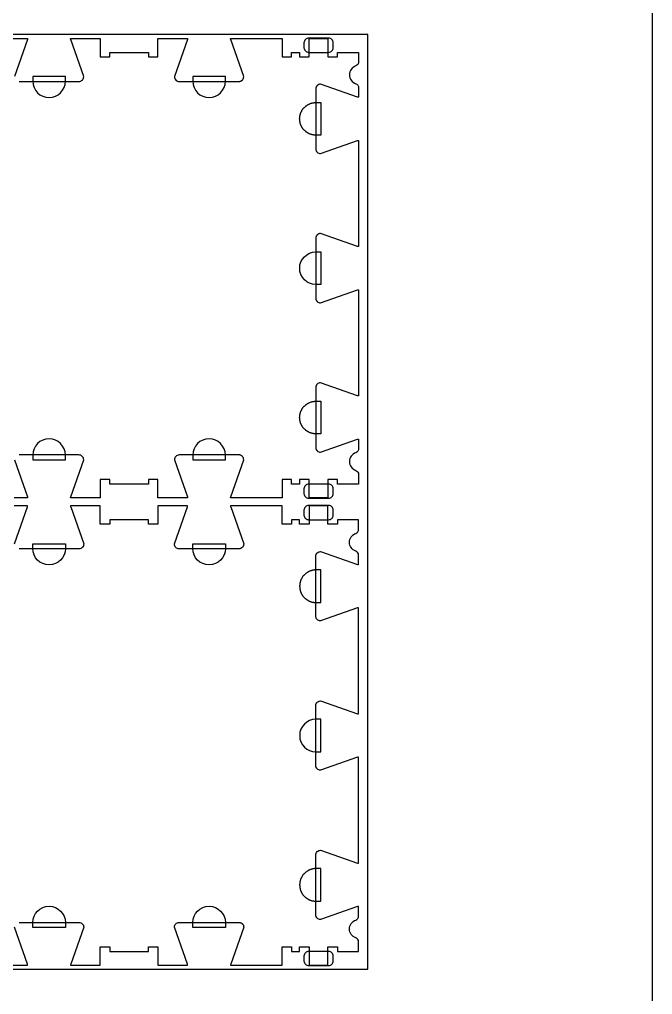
# Model space of a CAD drawing. Extents: x -7518 to -4335, y -10461 to -4867.
# Drawn here: x -5161 to -4335, y -6824 to -5552 of the extents above; entities that cross this region are included whole.
import ezdxf

# ---------------------------------------------------------------- set-up
doc = ezdxf.new("R2010")
doc.units = 0
for name, color, linetype in [('0_SHEET_SPRUCEPLY_2440X122', 1, 'CONTINUOUS'), ('4_ANYTOOL_CUTTHROUGH_OUTSI', 5, 'CONTINUOUS'), ('5_ANYTOOL_HALF_MILL_9MM_IN', 3, 'CONTINUOUS'), ('DONOTCUT', 18, 'CONTINUOUS')]:
    doc.layers.add(name, color=color, linetype=linetype)

msp = doc.modelspace()

# ---------------------------------------------------------------- linework, layer by layer
at = {"layer": '0_SHEET_SPRUCEPLY_2440X122'}
msp.add_lwpolyline([(-7146.3, -5571.2), (-7146.3, -6791.2), (-4706.3, -6791.2), (-4706.3, -5571.2)], close=True, dxfattribs=at)
at = {"layer": '4_ANYTOOL_CUTTHROUGH_OUTSI', "color": 5}
for points in [[(-5217.9, -5576.5), (-5150.7, -5576.5), (-5150.7, -5576.5, -0.061485), (-5150.9, -5577.8), (-5167.8, -5626.1)], [(-5161.6, -5632.5), (-5083.6, -5632.5, 0.414214), (-5077.3, -5626.2), (-5077.3, -5626.2), (-5077.3, -5626.1), (-5094.2, -5577.8), (-5094.2, -5577.8, -0.061485), (-5094.5, -5576.5), (-5055.9, -5576.5), (-5055.9, -5600.5), (-5043.4, -5600.5), (-5043.4, -5594.5), (-4992.9, -5594.5), (-4992.9, -5600.5), (-4980.4, -5600.5), (-4980.4, -5576.5), (-4941.8, -5576.5), (-4941.8, -5576.5, -0.061485), (-4942, -5577.8), (-4958.9, -5626.1), (-4958.9, -5626.2), (-4958.9, -5626.2), (-4958.9, -5626.2, 0.414214), (-4952.7, -5632.5), (-4874.7, -5632.5), (-4874.5, -5632.5), (-4874.4, -5632.4), (-4874.2, -5632.4), (-4874.1, -5632.4), (-4873.9, -5632.4), (-4873.8, -5632.4), (-4873.6, -5632.4), (-4873.5, -5632.3), (-4873.3, -5632.3), (-4873.2, -5632.3), (-4873, -5632.2), (-4872.9, -5632.2), (-4872.7, -5632.1), (-4872.6, -5632.1), (-4872.4, -5632), (-4872.3, -5632), (-4872.1, -5631.9), (-4872, -5631.9), (-4871.8, -5631.8), (-4871.7, -5631.7), (-4871.6, -5631.6), (-4871.4, -5631.6), (-4871.3, -5631.5), (-4871.2, -5631.4), (-4871.1, -5631.3), (-4870.9, -5631.2), (-4870.8, -5631.1), (-4870.7, -5631), (-4870.6, -5630.9), (-4870.5, -5630.8), (-4870.3, -5630.7), (-4870.2, -5630.6, 0.198912), (-4868.4, -5626.2), (-4868.4, -5626.2), (-4868.4, -5626.1), (-4885.3, -5577.8), (-4885.3, -5577.8, -0.061485), (-4885.6, -5576.5), (-4818.4, -5576.5), (-4818.4, -5600.5), (-4805.9, -5600.5), (-4805.9, -5594.5), (-4795.4, -5594.5), (-4795.4, -5600.5), (-4782.9, -5600.5), (-4782.9, -5576.5), (-4758.4, -5576.5), (-4758.4, -5600.5), (-4745.9, -5600.5), (-4745.9, -5594.5), (-4718.4, -5594.5), (-4718.4, -5606.9), (-4718.4, -5606.9, -0.317837), (-4722.2, -5612.3, 0.707107), (-4722.2, -5635.4, -0.317837), (-4718.4, -5640.8), (-4718.4, -5653.2, -0.061485), (-4719.8, -5653), (-4768, -5636.1), (-4768.1, -5636.1), (-4768.1, -5636.1), (-4768.1, -5636.1, 0.198912), (-4772.5, -5637.9), (-4772.6, -5638), (-4772.7, -5638.1), (-4772.8, -5638.2), (-4772.9, -5638.3), (-4773, -5638.5), (-4773.1, -5638.6), (-4773.2, -5638.7), (-4773.3, -5638.8), (-4773.4, -5639), (-4773.5, -5639.1), (-4773.5, -5639.2), (-4773.6, -5639.4), (-4773.7, -5639.5), (-4773.8, -5639.6), (-4773.8, -5639.8), (-4773.9, -5639.9), (-4773.9, -5640.1), (-4774, -5640.2), (-4774.1, -5640.4), (-4774.1, -5640.5), (-4774.1, -5640.6), (-4774.2, -5640.8), (-4774.2, -5640.9), (-4774.2, -5641.1), (-4774.3, -5641.3), (-4774.3, -5641.4), (-4774.3, -5641.6), (-4774.3, -5641.7), (-4774.3, -5641.9), (-4774.4, -5642), (-4774.4, -5642.2), (-4774.4, -5642.3), (-4774.4, -5720.3, 0.414214), (-4768.1, -5726.6), (-4768.1, -5726.6), (-4768, -5726.5), (-4719.8, -5709.6), (-4719.8, -5709.6, -0.061485), (-4718.4, -5709.4), (-4718.4, -5848.1, -0.061485), (-4719.8, -5847.9), (-4768, -5831), (-4768.1, -5831), (-4768.1, -5831), (-4768.1, -5831, 0.198912), (-4772.5, -5832.8), (-4772.6, -5832.9), (-4772.7, -5833), (-4772.8, -5833.1), (-4772.9, -5833.2), (-4773, -5833.4), (-4773.1, -5833.5), (-4773.2, -5833.6), (-4773.3, -5833.7), (-4773.4, -5833.9), (-4773.5, -5834), (-4773.5, -5834.1), (-4773.6, -5834.3), (-4773.7, -5834.4), (-4773.8, -5834.5), (-4773.8, -5834.7), (-4773.9, -5834.8), (-4773.9, -5835), (-4774, -5835.1), (-4774.1, -5835.3), (-4774.1, -5835.4), (-4774.1, -5835.5), (-4774.2, -5835.7), (-4774.2, -5835.8), (-4774.2, -5836), (-4774.3, -5836.2), (-4774.3, -5836.3), (-4774.3, -5836.5), (-4774.3, -5836.6), (-4774.3, -5836.8), (-4774.4, -5836.9), (-4774.4, -5837.1), (-4774.4, -5837.2), (-4774.4, -5915.2), (-4774.4, -5915.4), (-4774.4, -5915.5), (-4774.3, -5915.7), (-4774.3, -5915.8), (-4774.3, -5916), (-4774.3, -5916.1), (-4774.3, -5916.3), (-4774.2, -5916.4), (-4774.2, -5916.6), (-4774.2, -5916.7), (-4774.1, -5916.9), (-4774.1, -5917), (-4774.1, -5917.2), (-4774, -5917.3), (-4773.9, -5917.5), (-4773.9, -5917.6), (-4773.8, -5917.7), (-4773.8, -5917.9), (-4773.7, -5918), (-4773.6, -5918.2), (-4773.5, -5918.3), (-4773.5, -5918.4), (-4773.4, -5918.6), (-4773.3, -5918.7), (-4773.2, -5918.8), (-4773.1, -5918.9), (-4773, -5919.1), (-4772.9, -5919.2), (-4772.8, -5919.3), (-4772.7, -5919.4), (-4772.6, -5919.5), (-4772.5, -5919.6, 0.198912), (-4768.1, -5921.5), (-4768.1, -5921.5), (-4768, -5921.4), (-4719.8, -5904.5), (-4719.8, -5904.5, -0.061485), (-4718.4, -5904.3), (-4718.4, -6043, -0.061485), (-4719.8, -6042.8), (-4768, -6025.9), (-4768.1, -6025.9), (-4768.1, -6025.9), (-4768.1, -6025.9, 0.414214), (-4774.4, -6032.1), (-4774.4, -6110.1), (-4774.4, -6110.3), (-4774.4, -6110.4), (-4774.3, -6110.6), (-4774.3, -6110.7), (-4774.3, -6110.9), (-4774.3, -6111), (-4774.3, -6111.2), (-4774.2, -6111.3), (-4774.2, -6111.5), (-4774.2, -6111.6), (-4774.1, -6111.8), (-4774.1, -6111.9), (-4774.1, -6112.1), (-4774, -6112.2), (-4773.9, -6112.4), (-4773.9, -6112.5), (-4773.8, -6112.6), (-4773.8, -6112.8), (-4773.7, -6112.9), (-4773.6, -6113.1), (-4773.5, -6113.2), (-4773.5, -6113.3), (-4773.4, -6113.5), (-4773.3, -6113.6), (-4773.2, -6113.7), (-4773.1, -6113.8), (-4773, -6114), (-4772.9, -6114.1), (-4772.8, -6114.2), (-4772.7, -6114.3), (-4772.6, -6114.4), (-4772.5, -6114.5, 0.198912), (-4768.1, -6116.4), (-4768.1, -6116.4), (-4768, -6116.3), (-4719.8, -6099.4), (-4719.8, -6099.4, -0.061485), (-4718.4, -6099.2), (-4718.4, -6111.6, -0.317837), (-4722.2, -6117, 0.707107), (-4722.2, -6140.1, -0.317837), (-4718.4, -6145.6), (-4718.4, -6158), (-4745.9, -6158), (-4745.9, -6152), (-4758.4, -6152), (-4758.4, -6176), (-4782.9, -6176), (-4782.9, -6152), (-4795.4, -6152), (-4795.4, -6158), (-4805.9, -6158), (-4805.9, -6152), (-4818.4, -6152), (-4818.4, -6176), (-4885.6, -6176), (-4885.6, -6176, -0.061485), (-4885.3, -6174.6), (-4868.4, -6126.3), (-4868.4, -6126.2), (-4868.4, -6126.2), (-4868.4, -6126.2, 0.198912), (-4870.2, -6121.8), (-4870.3, -6121.7), (-4870.5, -6121.6), (-4870.6, -6121.5), (-4870.7, -6121.4), (-4870.8, -6121.3), (-4870.9, -6121.2), (-4871.1, -6121.1), (-4871.2, -6121), (-4871.3, -6120.9), (-4871.4, -6120.9), (-4871.6, -6120.8), (-4871.7, -6120.7), (-4871.8, -6120.6), (-4872, -6120.6), (-4872.1, -6120.5), (-4872.3, -6120.4), (-4872.4, -6120.4), (-4872.6, -6120.3), (-4872.7, -6120.3), (-4872.9, -6120.2), (-4873, -6120.2), (-4873.2, -6120.1), (-4873.3, -6120.1), (-4873.5, -6120.1), (-4873.6, -6120), (-4873.8, -6120), (-4873.9, -6120), (-4874.1, -6120), (-4874.2, -6120), (-4874.4, -6120), (-4874.5, -6120), (-4874.7, -6120), (-4952.7, -6120, 0.414214), (-4958.9, -6126.2), (-4958.9, -6126.2), (-4958.9, -6126.3), (-4942, -6174.6), (-4942, -6174.6, -0.061485), (-4941.8, -6176), (-4980.4, -6176), (-4980.4, -6152), (-4992.9, -6152), (-4992.9, -6158), (-5043.4, -6158), (-5043.4, -6152), (-5055.9, -6152), (-5055.9, -6176), (-5094.5, -6176), (-5094.5, -6176, -0.061485), (-5094.2, -6174.6), (-5077.3, -6126.3), (-5077.3, -6126.2), (-5077.3, -6126.2), (-5077.3, -6126.2, 0.414214), (-5083.6, -6120), (-5161.6, -6120)], [(-5167.8, -6126.3), (-5150.9, -6174.6), (-5150.9, -6174.6, -0.061485), (-5150.7, -6176), (-5168.1, -6176)], [(-5167.8, -6236.1), (-5150.9, -6187.8), (-5150.9, -6187.8, 0.061485), (-5150.7, -6186.5), (-5168.1, -6186.5)], [(-5161.6, -6730), (-5083.6, -6730, -0.414214), (-5077.3, -6736.2), (-5077.3, -6736.2), (-5094.2, -6784.6), (-5094.2, -6784.6, 0.061485), (-5094.5, -6786), (-5055.9, -6786), (-5055.9, -6762), (-5043.4, -6762), (-5043.4, -6768), (-4992.9, -6768), (-4992.9, -6762), (-4980.4, -6762), (-4980.4, -6786), (-4941.8, -6786), (-4941.8, -6786, 0.061485), (-4942, -6784.6), (-4958.9, -6736.3), (-4958.9, -6736.2), (-4958.9, -6736.2), (-4958.9, -6736.2, -0.414214), (-4952.7, -6730), (-4874.7, -6730), (-4874.5, -6730), (-4874.4, -6730), (-4874.2, -6730), (-4874.1, -6730), (-4873.9, -6730), (-4873.8, -6730), (-4873.6, -6730), (-4873.5, -6730.1), (-4873.3, -6730.1), (-4873.2, -6730.1), (-4873, -6730.2), (-4872.9, -6730.2), (-4872.7, -6730.3), (-4872.6, -6730.3), (-4872.4, -6730.4), (-4872.3, -6730.4), (-4872.1, -6730.5), (-4872, -6730.6), (-4871.8, -6730.6), (-4871.7, -6730.7), (-4871.6, -6730.8), (-4871.4, -6730.9), (-4871.3, -6730.9), (-4871.2, -6731), (-4871.1, -6731.1), (-4870.9, -6731.2), (-4870.8, -6731.3), (-4870.7, -6731.4), (-4870.6, -6731.5), (-4870.5, -6731.6), (-4870.3, -6731.7), (-4870.2, -6731.8, -0.198912), (-4868.4, -6736.2), (-4868.4, -6736.2), (-4868.4, -6736.3), (-4885.3, -6784.6), (-4885.3, -6784.6, 0.061485), (-4885.6, -6786), (-4818.4, -6786), (-4818.4, -6762), (-4805.9, -6762), (-4805.9, -6768), (-4795.4, -6768), (-4795.4, -6762), (-4782.9, -6762), (-4782.9, -6786), (-4758.4, -6786), (-4758.4, -6762), (-4745.9, -6762), (-4745.9, -6768), (-4718.4, -6768), (-4718.4, -6755.6), (-4718.4, -6755.6, 0.317837), (-4722.2, -6750.1, -0.707107), (-4722.2, -6727, 0.317837), (-4718.4, -6721.6), (-4718.4, -6709.2, 0.061485), (-4719.8, -6709.4), (-4768, -6726.3), (-4768.1, -6726.4), (-4768.1, -6726.4), (-4768.1, -6726.4, -0.198912), (-4772.5, -6724.5), (-4772.6, -6724.4), (-4772.7, -6724.3), (-4772.8, -6724.2), (-4772.9, -6724.1), (-4773, -6724), (-4773.1, -6723.8), (-4773.2, -6723.7), (-4773.3, -6723.6), (-4773.4, -6723.5), (-4773.5, -6723.3), (-4773.5, -6723.2), (-4773.6, -6723.1), (-4773.7, -6722.9), (-4773.8, -6722.8), (-4773.8, -6722.6), (-4773.9, -6722.5), (-4773.9, -6722.4), (-4774, -6722.2), (-4774.1, -6722.1), (-4774.1, -6721.9), (-4774.1, -6721.8), (-4774.2, -6721.6), (-4774.2, -6721.5), (-4774.2, -6721.3), (-4774.3, -6721.2), (-4774.3, -6721), (-4774.3, -6720.9), (-4774.3, -6720.7), (-4774.3, -6720.6), (-4774.4, -6720.4), (-4774.4, -6720.3), (-4774.4, -6720.1), (-4774.4, -6642.1, -0.414214), (-4768.1, -6635.9), (-4768.1, -6635.9), (-4768, -6635.9), (-4719.8, -6652.8), (-4719.8, -6652.8, 0.061485), (-4718.4, -6653), (-4718.4, -6514.3, 0.061485), (-4719.8, -6514.5), (-4768, -6531.4), (-4768.1, -6531.5), (-4768.1, -6531.5), (-4768.1, -6531.5, -0.198912), (-4772.5, -6529.6), (-4772.6, -6529.5), (-4772.7, -6529.4), (-4772.8, -6529.3), (-4772.9, -6529.2), (-4773, -6529.1), (-4773.1, -6528.9), (-4773.2, -6528.8), (-4773.3, -6528.7), (-4773.4, -6528.6), (-4773.5, -6528.4), (-4773.5, -6528.3), (-4773.6, -6528.2), (-4773.7, -6528), (-4773.8, -6527.9), (-4773.8, -6527.7), (-4773.9, -6527.6), (-4773.9, -6527.5), (-4774, -6527.3), (-4774.1, -6527.2), (-4774.1, -6527), (-4774.1, -6526.9), (-4774.2, -6526.7), (-4774.2, -6526.6), (-4774.2, -6526.4), (-4774.3, -6526.3), (-4774.3, -6526.1), (-4774.3, -6526), (-4774.3, -6525.8), (-4774.3, -6525.7), (-4774.4, -6525.5), (-4774.4, -6525.4), (-4774.4, -6525.2), (-4774.4, -6447.2), (-4774.4, -6447.1), (-4774.4, -6446.9), (-4774.3, -6446.8), (-4774.3, -6446.6), (-4774.3, -6446.5), (-4774.3, -6446.3), (-4774.3, -6446.2), (-4774.2, -6446), (-4774.2, -6445.8), (-4774.2, -6445.7), (-4774.1, -6445.5), (-4774.1, -6445.4), (-4774.1, -6445.3), (-4774, -6445.1), (-4773.9, -6445), (-4773.9, -6444.8), (-4773.8, -6444.7), (-4773.8, -6444.5), (-4773.7, -6444.4), (-4773.6, -6444.3), (-4773.5, -6444.1), (-4773.5, -6444), (-4773.4, -6443.9), (-4773.3, -6443.7), (-4773.2, -6443.6), (-4773.1, -6443.5), (-4773, -6443.4), (-4772.9, -6443.2), (-4772.8, -6443.1), (-4772.7, -6443), (-4772.6, -6442.9), (-4772.5, -6442.8, -0.198912), (-4768.1, -6441), (-4768.1, -6441), (-4768, -6441), (-4719.8, -6457.9), (-4719.8, -6457.9, 0.061485), (-4718.4, -6458.1), (-4718.4, -6319.4, 0.061485), (-4719.8, -6319.6), (-4768, -6336.5), (-4768.1, -6336.6), (-4768.1, -6336.6), (-4768.1, -6336.6, -0.414214), (-4774.4, -6330.3), (-4774.4, -6252.3), (-4774.4, -6252.2), (-4774.4, -6252), (-4774.3, -6251.9), (-4774.3, -6251.7), (-4774.3, -6251.6), (-4774.3, -6251.4), (-4774.3, -6251.3), (-4774.2, -6251.1), (-4774.2, -6250.9), (-4774.2, -6250.8), (-4774.1, -6250.6), (-4774.1, -6250.5), (-4774.1, -6250.4), (-4774, -6250.2), (-4773.9, -6250.1), (-4773.9, -6249.9), (-4773.8, -6249.8), (-4773.8, -6249.6), (-4773.7, -6249.5), (-4773.6, -6249.4), (-4773.5, -6249.2), (-4773.5, -6249.1), (-4773.4, -6249), (-4773.3, -6248.8), (-4773.2, -6248.7), (-4773.1, -6248.6), (-4773, -6248.5), (-4772.9, -6248.3), (-4772.8, -6248.2), (-4772.7, -6248.1), (-4772.6, -6248), (-4772.5, -6247.9, -0.198912), (-4768.1, -6246.1), (-4768.1, -6246.1), (-4768, -6246.1), (-4719.8, -6263), (-4719.8, -6263, 0.061485), (-4718.4, -6263.2), (-4718.4, -6250.8, 0.317837), (-4722.2, -6245.4, -0.707107), (-4722.2, -6222.3, 0.317837), (-4718.4, -6216.9), (-4718.4, -6204.5), (-4745.9, -6204.5), (-4745.9, -6210.5), (-4758.4, -6210.5), (-4758.4, -6186.5), (-4782.9, -6186.5), (-4782.9, -6210.5), (-4795.4, -6210.5), (-4795.4, -6204.5), (-4805.9, -6204.5), (-4805.9, -6210.5), (-4818.4, -6210.5), (-4818.4, -6186.5), (-4885.6, -6186.5), (-4885.6, -6186.5, 0.061485), (-4885.3, -6187.8), (-4868.4, -6236.1), (-4868.4, -6236.2), (-4868.4, -6236.2), (-4868.4, -6236.2, -0.198912), (-4870.2, -6240.6), (-4870.3, -6240.7), (-4870.5, -6240.8), (-4870.6, -6240.9), (-4870.7, -6241), (-4870.8, -6241.1), (-4870.9, -6241.2), (-4871.1, -6241.3), (-4871.2, -6241.4), (-4871.3, -6241.5), (-4871.4, -6241.6), (-4871.6, -6241.6), (-4871.7, -6241.7), (-4871.8, -6241.8), (-4872, -6241.9), (-4872.1, -6241.9), (-4872.3, -6242), (-4872.4, -6242), (-4872.6, -6242.1), (-4872.7, -6242.1), (-4872.9, -6242.2), (-4873, -6242.2), (-4873.2, -6242.3), (-4873.3, -6242.3), (-4873.5, -6242.3), (-4873.6, -6242.4), (-4873.8, -6242.4), (-4873.9, -6242.4), (-4874.1, -6242.4), (-4874.2, -6242.4), (-4874.4, -6242.4), (-4874.5, -6242.5), (-4874.7, -6242.5), (-4952.7, -6242.5, -0.414214), (-4958.9, -6236.2), (-4958.9, -6236.2), (-4958.9, -6236.1), (-4942, -6187.8), (-4942, -6187.8, 0.061485), (-4941.8, -6186.5), (-4980.4, -6186.5), (-4980.4, -6210.5), (-4992.9, -6210.5), (-4992.9, -6204.5), (-5043.4, -6204.5), (-5043.4, -6210.5), (-5055.9, -6210.5), (-5055.9, -6186.5), (-5094.5, -6186.5), (-5094.5, -6186.5, 0.061485), (-5094.2, -6187.8), (-5077.3, -6236.1), (-5077.3, -6236.2), (-5077.3, -6236.2), (-5077.3, -6236.2, -0.414214), (-5083.6, -6242.5), (-5161.6, -6242.5)], [(-5217.9, -6786), (-5150.7, -6786), (-5150.7, -6786, 0.061485), (-5150.9, -6784.6), (-5167.8, -6736.3)]]:
    msp.add_lwpolyline(points, format="xyb", dxfattribs=at)
at = {"layer": '5_ANYTOOL_HALF_MILL_9MM_IN', "color": 3}
for points in [[(-4783.7, -5576, 0.414214), (-4789.7, -5582), (-4789.7, -5588.5, 0.414214), (-4783.7, -5594.5), (-4757.5, -5594.5, 0.414214), (-4751.5, -5588.5), (-4751.5, -5582, 0.414214), (-4757.5, -5576)], [(-5143.8, -5632.2, 1), (-5101.3, -5632.2), (-5101.3, -5632), (-5101.3, -5626), (-5143.8, -5626), (-5143.8, -5632), (-5143.8, -5632.2)], [(-4934.9, -5632.2, 1), (-4892.4, -5632.2), (-4892.4, -5632), (-4892.4, -5626), (-4934.9, -5626), (-4934.9, -5632), (-4934.9, -5632.2)], [(-4774.1, -5897.5, -1), (-4774.1, -5855), (-4773.9, -5855), (-4767.9, -5855), (-4767.9, -5897.5), (-4773.9, -5897.5), (-4774.1, -5897.5)], [(-5101.3, -6120.2, 1), (-5143.8, -6120.2), (-5143.8, -6120.5), (-5143.8, -6126.5), (-5101.3, -6126.5), (-5101.3, -6120.5), (-5101.3, -6120.2)], [(-4892.4, -6120.2, 1), (-4934.9, -6120.2), (-4934.9, -6120.5), (-4934.9, -6126.5), (-4892.4, -6126.5), (-4892.4, -6120.5), (-4892.4, -6120.2)], [(-4783.7, -6158, 0.414214), (-4789.7, -6164), (-4789.7, -6170.5, 0.414214), (-4783.7, -6176.5), (-4757.5, -6176.5, 0.414214), (-4751.5, -6170.5), (-4751.5, -6164, 0.414214), (-4757.5, -6158)], [(-4783.7, -6186, 0.414214), (-4789.7, -6192), (-4789.7, -6198.5, 0.414214), (-4783.7, -6204.5), (-4757.5, -6204.5, 0.414214), (-4751.5, -6198.5), (-4751.5, -6192, 0.414214), (-4757.5, -6186)], [(-5101.3, -6242.2, -1), (-5143.8, -6242.2), (-5143.8, -6242), (-5143.8, -6236), (-5101.3, -6236), (-5101.3, -6242), (-5101.3, -6242.2)], [(-4892.4, -6242.2, -1), (-4934.9, -6242.2), (-4934.9, -6242), (-4934.9, -6236), (-4892.4, -6236), (-4892.4, -6242), (-4892.4, -6242.2)], [(-4774.1, -6465, 1), (-4774.1, -6507.5), (-4773.9, -6507.5), (-4767.9, -6507.5), (-4767.9, -6465), (-4773.9, -6465), (-4774.1, -6465)], [(-5143.8, -6730.2, -1), (-5101.3, -6730.2), (-5101.3, -6730.5), (-5101.3, -6736.5), (-5143.8, -6736.5), (-5143.8, -6730.5), (-5143.8, -6730.2)], [(-4934.9, -6730.2, -1), (-4892.4, -6730.2), (-4892.4, -6730.5), (-4892.4, -6736.5), (-4934.9, -6736.5), (-4934.9, -6730.5), (-4934.9, -6730.2)], [(-4783.7, -6768, 0.414214), (-4789.7, -6774), (-4789.7, -6780.5, 0.414214), (-4783.7, -6786.5), (-4757.5, -6786.5, 0.414214), (-4751.5, -6780.5), (-4751.5, -6774, 0.414214), (-4757.5, -6768)]]:
    msp.add_lwpolyline(points, format="xyb", close=True, dxfattribs=at)
for points in [[(-4774.1, -5702.6), (-4774.6, -5702.6), (-4775.1, -5702.5), (-4775.5, -5702.5), (-4776, -5702.5), (-4776.5, -5702.4), (-4777, -5702.4), (-4777.5, -5702.3), (-4778, -5702.2), (-4778.5, -5702.1), (-4779, -5702), (-4779.5, -5701.9), (-4780, -5701.7), (-4780.5, -5701.6), (-4781, -5701.4), (-4781.4, -5701.3), (-4781.9, -5701.1), (-4782.4, -5700.9), (-4782.9, -5700.7), (-4783.4, -5700.4), (-4783.9, -5700.2), (-4784.3, -5699.9), (-4784.8, -5699.7), (-4785.3, -5699.4), (-4785.7, -5699.1), (-4786.2, -5698.8), (-4786.6, -5698.5), (-4787.1, -5698.1), (-4787.5, -5697.8), (-4787.9, -5697.5), (-4788.3, -5697.1), (-4788.7, -5696.7), (-4789.1, -5696.3), (-4789.5, -5695.9), (-4789.9, -5695.5), (-4790.3, -5695.1), (-4790.6, -5694.7), (-4791, -5694.3), (-4791.3, -5693.8), (-4791.6, -5693.4), (-4791.9, -5692.9), (-4792.2, -5692.5), (-4792.5, -5692), (-4792.7, -5691.5), (-4793, -5691.1), (-4793.2, -5690.6), (-4793.5, -5690.1), (-4793.7, -5689.6), (-4793.9, -5689.1), (-4794.1, -5688.6), (-4794.2, -5688.1), (-4794.4, -5687.6), (-4794.5, -5687.2), (-4794.7, -5686.7), (-4794.8, -5686.2), (-4794.9, -5685.7), (-4795, -5685.2), (-4795.1, -5684.7), (-4795.2, -5684.2), (-4795.2, -5683.7), (-4795.3, -5683.2), (-4795.3, -5682.7), (-4795.3, -5682.3), (-4795.4, -5681.8), (-4795.4, -5681.3), (-4795.4, -5680.8), (-4795.3, -5680.4), (-4795.3, -5679.9), (-4795.3, -5679.4), (-4795.2, -5678.9), (-4795.2, -5678.4), (-4795.1, -5677.9), (-4795, -5677.4), (-4794.9, -5676.9), (-4794.8, -5676.5), (-4794.7, -5676), (-4794.5, -5675.5), (-4794.4, -5675), (-4794.2, -5674.5), (-4794.1, -5674), (-4793.9, -5673.5), (-4793.7, -5673), (-4793.5, -5672.5), (-4793.2, -5672), (-4793, -5671.5), (-4792.7, -5671.1), (-4792.5, -5670.6), (-4792.2, -5670.1), (-4791.9, -5669.7), (-4791.6, -5669.2), (-4791.3, -5668.8), (-4791, -5668.3), (-4790.6, -5667.9), (-4790.3, -5667.5), (-4789.9, -5667.1), (-4789.5, -5666.7), (-4789.1, -5666.3), (-4788.7, -5665.9), (-4788.3, -5665.5), (-4787.9, -5665.2), (-4787.5, -5664.8), (-4787.1, -5664.5), (-4786.6, -5664.1), (-4786.2, -5663.8), (-4785.7, -5663.5), (-4785.3, -5663.2), (-4784.8, -5663), (-4784.3, -5662.7), (-4783.9, -5662.4), (-4783.4, -5662.2), (-4782.9, -5662), (-4782.4, -5661.7), (-4781.9, -5661.5), (-4781.4, -5661.4), (-4781, -5661.2), (-4780.5, -5661), (-4780, -5660.9), (-4779.5, -5660.7), (-4779, -5660.6), (-4778.5, -5660.5), (-4778, -5660.4), (-4777.5, -5660.3), (-4777, -5660.3), (-4776.5, -5660.2), (-4776, -5660.1), (-4775.5, -5660.1), (-4775.1, -5660.1), (-4774.6, -5660.1), (-4774.1, -5660.1), (-4773.9, -5660.1), (-4767.9, -5660.1), (-4767.9, -5702.6), (-4773.9, -5702.6), (-4774.1, -5702.6)], [(-4774.1, -6092.4), (-4774.6, -6092.4), (-4775.1, -6092.3), (-4775.5, -6092.3), (-4776, -6092.3), (-4776.5, -6092.2), (-4777, -6092.2), (-4777.5, -6092.1), (-4778, -6092), (-4778.5, -6091.9), (-4779, -6091.8), (-4779.5, -6091.7), (-4780, -6091.5), (-4780.5, -6091.4), (-4781, -6091.2), (-4781.4, -6091.1), (-4781.9, -6090.9), (-4782.4, -6090.7), (-4782.9, -6090.5), (-4783.4, -6090.2), (-4783.9, -6090), (-4784.3, -6089.7), (-4784.8, -6089.5), (-4785.3, -6089.2), (-4785.7, -6088.9), (-4786.2, -6088.6), (-4786.6, -6088.3), (-4787.1, -6087.9), (-4787.5, -6087.6), (-4787.9, -6087.3), (-4788.3, -6086.9), (-4788.7, -6086.5), (-4789.1, -6086.1), (-4789.5, -6085.7), (-4789.9, -6085.3), (-4790.3, -6084.9), (-4790.6, -6084.5), (-4791, -6084.1), (-4791.3, -6083.6), (-4791.6, -6083.2), (-4791.9, -6082.7), (-4792.2, -6082.3), (-4792.5, -6081.8), (-4792.7, -6081.3), (-4793, -6080.9), (-4793.2, -6080.4), (-4793.5, -6079.9), (-4793.7, -6079.4), (-4793.9, -6078.9), (-4794.1, -6078.4), (-4794.2, -6077.9), (-4794.4, -6077.4), (-4794.5, -6077), (-4794.7, -6076.5), (-4794.8, -6076), (-4794.9, -6075.5), (-4795, -6075), (-4795.1, -6074.5), (-4795.2, -6074), (-4795.2, -6073.5), (-4795.3, -6073), (-4795.3, -6072.5), (-4795.3, -6072.1), (-4795.4, -6071.6), (-4795.4, -6071.1), (-4795.4, -6070.6), (-4795.3, -6070.2), (-4795.3, -6069.7), (-4795.3, -6069.2), (-4795.2, -6068.7), (-4795.2, -6068.2), (-4795.1, -6067.7), (-4795, -6067.2), (-4794.9, -6066.7), (-4794.8, -6066.3), (-4794.7, -6065.8), (-4794.5, -6065.3), (-4794.4, -6064.8), (-4794.2, -6064.3), (-4794.1, -6063.8), (-4793.9, -6063.3), (-4793.7, -6062.8), (-4793.5, -6062.3), (-4793.2, -6061.8), (-4793, -6061.3), (-4792.7, -6060.9), (-4792.5, -6060.4), (-4792.2, -6059.9), (-4791.9, -6059.5), (-4791.6, -6059), (-4791.3, -6058.6), (-4791, -6058.1), (-4790.6, -6057.7), (-4790.3, -6057.3), (-4789.9, -6056.9), (-4789.5, -6056.5), (-4789.1, -6056.1), (-4788.7, -6055.7), (-4788.3, -6055.3), (-4787.9, -6055), (-4787.5, -6054.6), (-4787.1, -6054.3), (-4786.6, -6053.9), (-4786.2, -6053.6), (-4785.7, -6053.3), (-4785.3, -6053), (-4784.8, -6052.8), (-4784.3, -6052.5), (-4783.9, -6052.2), (-4783.4, -6052), (-4782.9, -6051.8), (-4782.4, -6051.5), (-4781.9, -6051.3), (-4781.4, -6051.2), (-4781, -6051), (-4780.5, -6050.8), (-4780, -6050.7), (-4779.5, -6050.5), (-4779, -6050.4), (-4778.5, -6050.3), (-4778, -6050.2), (-4777.5, -6050.1), (-4777, -6050.1), (-4776.5, -6050), (-4776, -6049.9), (-4775.5, -6049.9), (-4775.1, -6049.9), (-4774.6, -6049.9), (-4774.1, -6049.9), (-4773.9, -6049.9), (-4767.9, -6049.9), (-4767.9, -6092.4), (-4773.9, -6092.4), (-4774.1, -6092.4)], [(-4774.1, -6270.1), (-4774.6, -6270.1), (-4775.1, -6270.1), (-4775.5, -6270.1), (-4776, -6270.1), (-4776.5, -6270.2), (-4777, -6270.3), (-4777.5, -6270.3), (-4778, -6270.4), (-4778.5, -6270.5), (-4779, -6270.6), (-4779.5, -6270.7), (-4780, -6270.9), (-4780.5, -6271), (-4781, -6271.2), (-4781.4, -6271.4), (-4781.9, -6271.5), (-4782.4, -6271.7), (-4782.9, -6272), (-4783.4, -6272.2), (-4783.9, -6272.4), (-4784.3, -6272.7), (-4784.8, -6273), (-4785.3, -6273.2), (-4785.7, -6273.5), (-4786.2, -6273.8), (-4786.6, -6274.1), (-4787.1, -6274.5), (-4787.5, -6274.8), (-4787.9, -6275.2), (-4788.3, -6275.5), (-4788.7, -6275.9), (-4789.1, -6276.3), (-4789.5, -6276.7), (-4789.9, -6277.1), (-4790.3, -6277.5), (-4790.6, -6277.9), (-4791, -6278.3), (-4791.3, -6278.8), (-4791.6, -6279.2), (-4791.9, -6279.7), (-4792.2, -6280.1), (-4792.5, -6280.6), (-4792.7, -6281.1), (-4793, -6281.5), (-4793.2, -6282), (-4793.5, -6282.5), (-4793.7, -6283), (-4793.9, -6283.5), (-4794.1, -6284), (-4794.2, -6284.5), (-4794.4, -6285), (-4794.5, -6285.5), (-4794.7, -6286), (-4794.8, -6286.5), (-4794.9, -6286.9), (-4795, -6287.4), (-4795.1, -6287.9), (-4795.2, -6288.4), (-4795.2, -6288.9), (-4795.3, -6289.4), (-4795.3, -6289.9), (-4795.3, -6290.4), (-4795.4, -6290.8), (-4795.4, -6291.3), (-4795.4, -6291.8), (-4795.3, -6292.3), (-4795.3, -6292.7), (-4795.3, -6293.2), (-4795.2, -6293.7), (-4795.2, -6294.2), (-4795.1, -6294.7), (-4795, -6295.2), (-4794.9, -6295.7), (-4794.8, -6296.2), (-4794.7, -6296.7), (-4794.5, -6297.2), (-4794.4, -6297.6), (-4794.2, -6298.1), (-4794.1, -6298.6), (-4793.9, -6299.1), (-4793.7, -6299.6), (-4793.5, -6300.1), (-4793.2, -6300.6), (-4793, -6301.1), (-4792.7, -6301.5), (-4792.5, -6302), (-4792.2, -6302.5), (-4791.9, -6302.9), (-4791.6, -6303.4), (-4791.3, -6303.8), (-4791, -6304.3), (-4790.6, -6304.7), (-4790.3, -6305.1), (-4789.9, -6305.5), (-4789.5, -6305.9), (-4789.1, -6306.3), (-4788.7, -6306.7), (-4788.3, -6307.1), (-4787.9, -6307.5), (-4787.5, -6307.8), (-4787.1, -6308.1), (-4786.6, -6308.5), (-4786.2, -6308.8), (-4785.7, -6309.1), (-4785.3, -6309.4), (-4784.8, -6309.7), (-4784.3, -6309.9), (-4783.9, -6310.2), (-4783.4, -6310.4), (-4782.9, -6310.7), (-4782.4, -6310.9), (-4781.9, -6311.1), (-4781.4, -6311.3), (-4781, -6311.4), (-4780.5, -6311.6), (-4780, -6311.7), (-4779.5, -6311.9), (-4779, -6312), (-4778.5, -6312.1), (-4778, -6312.2), (-4777.5, -6312.3), (-4777, -6312.4), (-4776.5, -6312.4), (-4776, -6312.5), (-4775.5, -6312.5), (-4775.1, -6312.5), (-4774.6, -6312.6), (-4774.1, -6312.6), (-4773.9, -6312.6), (-4767.9, -6312.6), (-4767.9, -6270.1), (-4773.9, -6270.1), (-4774.1, -6270.1)], [(-4774.1, -6659.9), (-4774.6, -6659.9), (-4775.1, -6659.9), (-4775.5, -6659.9), (-4776, -6659.9), (-4776.5, -6660), (-4777, -6660.1), (-4777.5, -6660.1), (-4778, -6660.2), (-4778.5, -6660.3), (-4779, -6660.4), (-4779.5, -6660.5), (-4780, -6660.7), (-4780.5, -6660.8), (-4781, -6661), (-4781.4, -6661.2), (-4781.9, -6661.3), (-4782.4, -6661.5), (-4782.9, -6661.8), (-4783.4, -6662), (-4783.9, -6662.2), (-4784.3, -6662.5), (-4784.8, -6662.8), (-4785.3, -6663), (-4785.7, -6663.3), (-4786.2, -6663.6), (-4786.6, -6663.9), (-4787.1, -6664.3), (-4787.5, -6664.6), (-4787.9, -6665), (-4788.3, -6665.3), (-4788.7, -6665.7), (-4789.1, -6666.1), (-4789.5, -6666.5), (-4789.9, -6666.9), (-4790.3, -6667.3), (-4790.6, -6667.7), (-4791, -6668.1), (-4791.3, -6668.6), (-4791.6, -6669), (-4791.9, -6669.5), (-4792.2, -6669.9), (-4792.5, -6670.4), (-4792.7, -6670.9), (-4793, -6671.3), (-4793.2, -6671.8), (-4793.5, -6672.3), (-4793.7, -6672.8), (-4793.9, -6673.3), (-4794.1, -6673.8), (-4794.2, -6674.3), (-4794.4, -6674.8), (-4794.5, -6675.3), (-4794.7, -6675.8), (-4794.8, -6676.3), (-4794.9, -6676.7), (-4795, -6677.2), (-4795.1, -6677.7), (-4795.2, -6678.2), (-4795.2, -6678.7), (-4795.3, -6679.2), (-4795.3, -6679.7), (-4795.3, -6680.2), (-4795.4, -6680.6), (-4795.4, -6681.1), (-4795.4, -6681.6), (-4795.3, -6682.1), (-4795.3, -6682.5), (-4795.3, -6683), (-4795.2, -6683.5), (-4795.2, -6684), (-4795.1, -6684.5), (-4795, -6685), (-4794.9, -6685.5), (-4794.8, -6686), (-4794.7, -6686.5), (-4794.5, -6687), (-4794.4, -6687.4), (-4794.2, -6687.9), (-4794.1, -6688.4), (-4793.9, -6688.9), (-4793.7, -6689.4), (-4793.5, -6689.9), (-4793.2, -6690.4), (-4793, -6690.9), (-4792.7, -6691.3), (-4792.5, -6691.8), (-4792.2, -6692.3), (-4791.9, -6692.7), (-4791.6, -6693.2), (-4791.3, -6693.6), (-4791, -6694.1), (-4790.6, -6694.5), (-4790.3, -6694.9), (-4789.9, -6695.3), (-4789.5, -6695.7), (-4789.1, -6696.1), (-4788.7, -6696.5), (-4788.3, -6696.9), (-4787.9, -6697.3), (-4787.5, -6697.6), (-4787.1, -6697.9), (-4786.6, -6698.3), (-4786.2, -6698.6), (-4785.7, -6698.9), (-4785.3, -6699.2), (-4784.8, -6699.5), (-4784.3, -6699.7), (-4783.9, -6700), (-4783.4, -6700.2), (-4782.9, -6700.5), (-4782.4, -6700.7), (-4781.9, -6700.9), (-4781.4, -6701.1), (-4781, -6701.2), (-4780.5, -6701.4), (-4780, -6701.5), (-4779.5, -6701.7), (-4779, -6701.8), (-4778.5, -6701.9), (-4778, -6702), (-4777.5, -6702.1), (-4777, -6702.2), (-4776.5, -6702.2), (-4776, -6702.3), (-4775.5, -6702.3), (-4775.1, -6702.3), (-4774.6, -6702.4), (-4774.1, -6702.4), (-4773.9, -6702.4), (-4767.9, -6702.4), (-4767.9, -6659.9), (-4773.9, -6659.9), (-4774.1, -6659.9)]]:
    msp.add_lwpolyline(points, close=True, dxfattribs=at)
at = {"layer": 'DONOTCUT'}
msp.add_lwpolyline([(-7518, -10460.6), (-4334.6, -10460.6), (-4334.6, -4867.2), (-7518, -4867.2)], close=True, dxfattribs=at)

doc.saveas('drawing.dxf')
